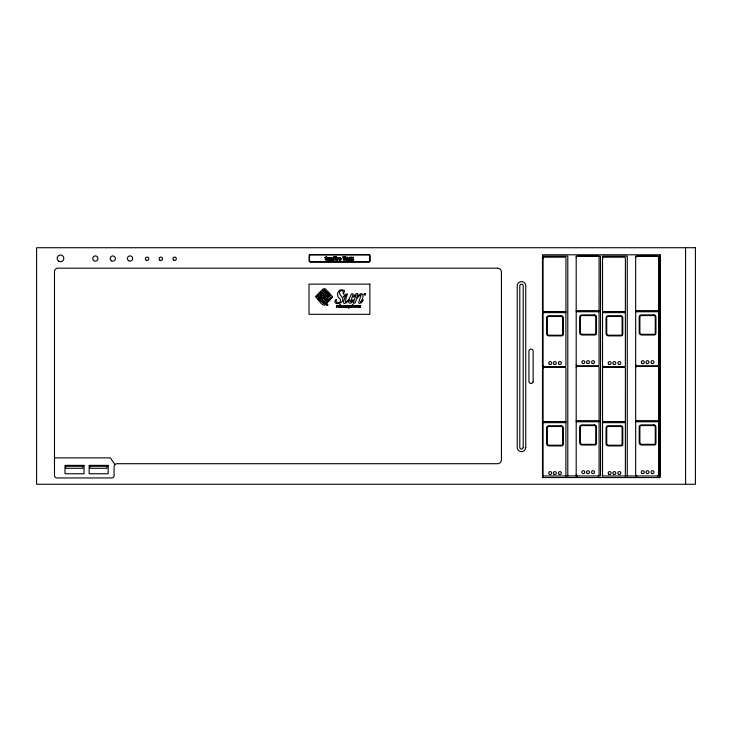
<?xml version="1.0" encoding="UTF-8"?>
<svg xmlns="http://www.w3.org/2000/svg" width="732" height="732" viewBox="0 0 732 732"><rect width="100%" height="100%" fill="white"/><g stroke="black" fill="none" stroke-linecap="round" stroke-linejoin="round"><path stroke-width="1.1" d="M565.9 476.193L565.937 368.269A1.08 1.08 0 0 0 564.857 367.19L544.379 367.19A1.318 1.318 0 0 0 543.062 368.507M625.375 476.193L625.403 368.269A1.08 1.08 0 0 0 624.323 367.19L603.854 367.19A1.318 1.318 0 0 0 602.537 368.507M349.137 307.037L350.088 305.454C348.011 309.773 348.688 309.005 348.158 305.454L349.127 307.037M321.897 290.192L320.964 291.126L324.194 294.603L320.708 291.391L319.774 292.315C321 293.395 323.91 298.098 325.612 294.987A1.537 1.537 0 0 0 325.392 293.706L321.915 290.192M327.122 304.722C326.856 305.253 327.003 303.387 327.662 305.134L326.838 305.189C326.847 302.993 328.137 305.747 327.158 304.823M364.701 294.246L365.085 294.657L364.627 294.246M598.181 475.974L599.087 475.059L599.087 367.373A1.08 1.08 0 0 0 598.007 366.293L577.539 366.293A1.318 1.318 0 0 0 576.221 367.61M657.647 475.974L658.562 475.059L658.562 367.373A1.08 1.08 0 0 0 657.482 366.293L637.014 366.293A1.318 1.318 0 0 0 635.696 367.61M576.221 310.624L599.087 310.624M635.696 310.624L658.562 310.624M543.062 311.521L565.937 311.521M602.537 311.521L625.403 311.521M576.221 311.75L599.087 311.75M635.696 311.75L658.562 311.75M543.062 312.646L565.937 312.646M602.537 312.646L625.403 312.646M576.221 420.644L599.087 420.644M635.696 420.644L658.562 420.644M543.062 421.531L565.937 421.531M602.537 421.531L625.403 421.531M576.221 421.769L599.087 421.769M635.696 421.769L658.562 421.769M543.062 422.657L565.937 422.657M602.537 422.657L625.403 422.657M54.488 457.866L110.367 457.866L114.933 464.546M685.573 247.727L685.573 484.273M635.669 475.974L635.669 256.145L659.99 256.145L659.99 475.974L602.537 475.974L602.537 256.145L627.269 256.145L627.269 475.974M576.194 475.974L576.194 256.145L600.524 256.145L600.524 475.974L543.062 475.974L543.062 256.145L567.794 256.145L567.794 475.974M602.628 476.111A1.217 1.217 0 0 1 602.537 475.644M635.696 257.6A1.318 1.318 0 0 1 637.014 256.282L657.482 256.282A1.08 1.08 0 0 1 658.562 257.362L658.526 365.286L657.647 365.963L636.913 365.963A1.217 1.217 0 0 1 635.696 364.737M602.537 258.488A1.318 1.318 0 0 1 603.854 257.17L624.323 257.17A1.08 1.08 0 0 1 625.403 258.25L625.375 366.174L624.488 366.851L603.754 366.851A1.217 1.217 0 0 1 602.537 365.634M577.447 475.974A1.217 1.217 0 0 1 576.221 474.757M543.162 476.111A1.217 1.217 0 0 1 543.062 475.644M576.221 257.6A1.318 1.318 0 0 1 577.539 256.282L598.007 256.282A1.08 1.08 0 0 1 599.087 257.362L599.06 365.286L598.181 365.963L577.447 365.963A1.217 1.217 0 0 1 576.221 364.737M543.062 258.488A1.318 1.318 0 0 1 544.379 257.17L564.857 257.17A1.08 1.08 0 0 1 565.937 258.25L565.9 366.174L565.022 366.851L544.288 366.851A1.217 1.217 0 0 1 543.062 365.634M636.913 475.974A1.217 1.217 0 0 1 635.696 474.757M327.689 257.609L327.863 260.135L329.912 260.363L329.912 257.609L329.208 257.609L328.723 259.833L328.394 257.609L327.689 257.609M332.072 259.942L332.776 260.363L332.603 257.829L330.553 257.609L330.553 260.363L331.257 260.363L331.486 258.176L332.072 259.942M341.066 258.735L341.057 259.137C338.706 258.25 339.438 260.464 340.966 259.704L341.048 260.107C337.113 262.166 339.474 254.791 341.066 258.735M336.747 305.454L339.09 305.509L339.337 307.522L338.623 305.72L338.047 307.522L337.333 305.72L336.381 307.522L336.747 305.454M356.274 305.454L358.616 305.509L358.863 307.522L358.158 305.72L357.573 307.522L356.868 305.72L355.908 307.522L356.274 305.454M336.144 299.626C334.771 304.613 342.347 303.258 340.243 299.104C334.716 295.682 338.294 287.209 344.406 290.558L344.507 290.933C342.1 299.214 344.79 289.103 341.021 290.586C337.04 292.031 341.021 295.728 342.375 297.631C345.687 304.603 330.525 305.619 336.144 299.626M343.308 305.454C344.104 305.592 343.418 305.5 343.317 307.522L343.308 305.454M351.543 257.225L351.433 259.284L352.897 259.814L351.278 260.72A2.342 2.342 0 0 0 352.339 260.985L353.117 260.802A1.052 1.052 0 0 0 353.583 260.272C354.471 258.533 351.708 258.972 352.129 257.874L353.4 257.874L353.4 257.225L351.543 257.225M345.788 306.47C344.589 309.023 344.516 303.972 345.788 306.47M355.368 306.287C354.114 310.24 352.394 302.966 355.368 306.287M309.535 255.569L309.535 260.711A0.979 0.979 0 0 0 310.514 261.69L369.02 261.681L369.651 261.059L369.651 255.916A0.942 0.942 0 0 0 368.708 254.974L310.212 254.974L309.554 255.477M340.966 306.315L341.35 307.44L342.42 307.129A1.125 1.125 0 0 1 341.78 307.22C340.902 305.894 343.152 304.475 340.966 306.315M344.25 306.287L344.488 307.303L345.385 307.541A0.942 0.942 0 0 0 345.897 307.239L346.026 305.793L345.019 305.436A0.952 0.952 0 0 0 344.388 305.894L344.25 306.287M324.926 257.481L326.399 259.403L325.026 259.64C330.663 262.349 323.379 256.337 327.067 256.969A1.482 1.482 0 0 0 326.362 256.639L324.926 257.481M347.782 305.454C346.209 305.427 349.045 308.364 346.602 307.175C348.825 307.586 344.882 305.107 347.782 305.454M351.552 305.454C349.988 305.427 352.815 308.364 350.381 307.175C352.604 307.586 348.652 305.107 351.552 305.454M360.656 305.454C358.653 305.573 362.386 307.724 359.449 307.504C361.672 307.449 357.847 305.345 360.656 305.454M355.908 295.179L353.217 303.158L355.002 303.158L356.255 299.873A14.558 14.558 0 0 1 358.753 296.231L361.151 294.767L358.689 302.417A0.961 0.961 0 0 0 359.137 303.277C362.294 304.283 365.561 295.801 360.757 301.987C365.497 295.133 362.001 289.625 356.85 297.796C361.416 286.148 347.425 302.398 355.908 295.179M350.793 301.127C350.427 304.045 353.977 297.43 352.998 300.559C351.763 304.421 346.73 304.064 349.521 299.544L346.145 302.92L344.525 303.533L343.628 303.057L343.656 301.191L345.806 295.088L343.354 297.064L345.065 294.566L347.462 293.807C342.576 307.522 348.139 302.252 351.47 293.889L353.236 293.889L350.793 301.127M336.391 256.795L335.613 256.795L336.391 256.795M338.523 257.6L337.699 258.606L337.699 260.363L336.995 260.363L336.995 257.609L337.626 258.094L338.523 257.6M322.666 298.757L322.858 300.074L326.362 303.606L327.314 302.664L324.185 299.123L327.57 302.398L328.503 301.465L324.578 297.768L322.666 298.757M325.548 303.872C324.468 307.568 320.589 302.911 319.655 301.584L320.589 300.651L324.066 303.872L320.863 300.376L321.796 299.443L325.548 303.872M323.324 296.927L319.573 301.255L318.63 300.321L321.778 296.789L318.365 300.074L317.432 299.123L321.824 295.371A1.4 1.4 0 0 1 322.922 295.865L323.324 296.927M332.575 297.046L328.824 301.374L327.89 300.44L331.166 297.064L327.616 300.175L326.682 299.242C327.552 297.732 331.715 293.221 332.575 297.046M339.511 258.396C340.554 259.833 340.453 257.17 339.511 258.396M324.999 296.478L325.319 297.897A1.437 1.437 0 0 0 326.463 298.427L330.846 294.667L329.912 293.724L326.417 296.954L329.638 293.468L328.705 292.535L324.999 296.478M315.748 296.359L316.38 298.08L318.008 298.098L321.568 294.548L320.653 293.614L317.157 296.835L320.387 293.349L319.454 292.416L315.748 296.359M365.36 294.246C364.692 296.085 363.438 293.111 365.167 293.825L365.36 294.246M340.005 304.704L340.462 304.887L340.005 304.704M344.909 256.667L344.186 259.613L343.464 256.667L342.622 256.667L343.665 260.363L344.607 260.363L345.65 256.667L344.909 256.667M354.068 305.994L354.983 306.214L354.068 305.994M365.46 294.328L364.765 294.978L364.069 294.227L364.783 293.569L365.46 294.328M326.655 304.311L326.792 305.299L327.79 305.18L327.662 304.183L326.655 304.311M324.185 289.927L327.414 293.413L326.463 294.346L322.711 289.964A1.437 1.437 0 0 1 323.233 288.829L325.026 288.673L328.622 292.205L327.671 293.139L324.185 289.927M345.971 259.009L345.696 260.235L347.169 260.235L347.169 260.931L347.956 260.931L347.956 260.235L349.905 260.235L349.905 260.931L350.692 260.931L351.086 260.235L350.692 257.225L349.676 257.225L348.441 260.235L347.956 257.225L346.941 257.225L345.971 259.009M346.721 258.707L346.327 259.567L347.169 259.567L347.169 257.865L346.721 258.707M349.457 258.707L349.063 259.567L349.905 259.567L349.905 257.865L349.457 258.707M352.705 304.677L351.9 305.454L352.33 305.738C352.238 308.3 353.538 307.806 352.705 305.738L353.282 305.738L352.705 304.677M695.4 247.727L36.6 247.727L36.6 484.273L695.4 484.273L695.4 247.727M368.708 254.535L310.212 254.535A1.116 1.116 0 0 0 309.096 255.66L309.096 260.711A1.418 1.418 0 0 0 310.514 262.12L368.928 262.12A1.162 1.162 0 0 0 370.09 260.958L370.09 255.916A1.382 1.382 0 0 0 368.708 254.535M660.136 254.791L542.476 254.791L542.476 477.557L660.136 477.557L660.136 254.791M335.293 256.667L333.472 256.667L333.472 260.363L334.213 260.363L334.213 258.872L335.146 258.872L335.146 258.277L334.213 258.277L334.213 257.28L335.293 257.28L335.293 256.667M336.354 257.609L335.659 257.609L335.659 260.363L336.354 260.363L336.354 257.609M497.486 268.177L57.91 268.177A3.422 3.422 0 0 0 54.488 271.599L54.488 475.425A2.525 2.525 0 0 0 57.005 477.95L111.831 477.95A2.26 2.26 0 0 0 114.091 475.69L114.091 466.577A2.873 2.873 0 0 1 116.964 463.704L497.55 463.704A3.88 3.88 0 0 0 501.429 459.833L501.429 272.121A3.944 3.944 0 0 0 497.486 268.177M369.852 284.135L309.014 284.135L309.014 314.33L369.852 314.33L369.852 284.135M340.426 305.454L340.051 307.522L340.426 305.454M594.411 314.888L581.958 314.888A2.214 2.214 0 0 0 579.744 317.102L579.744 332.557A2.443 2.443 0 0 0 582.187 335L594.75 335A1.72 1.72 0 0 0 596.47 333.28L596.47 316.947A2.059 2.059 0 0 0 594.411 314.888M653.877 314.888L641.424 314.888A2.214 2.214 0 0 0 639.21 317.102L639.21 332.557A2.443 2.443 0 0 0 641.662 335L654.216 335A1.72 1.72 0 0 0 655.945 333.28L655.945 316.947A2.059 2.059 0 0 0 653.877 314.888M594.411 315.565L581.958 315.565A1.528 1.528 0 0 0 580.43 317.102L580.43 332.557A1.766 1.766 0 0 0 582.187 334.323L594.75 334.323A1.043 1.043 0 0 0 595.784 333.28L595.784 316.947A1.382 1.382 0 0 0 594.411 315.565M653.877 315.565L641.424 315.565A1.528 1.528 0 0 0 639.896 317.102L639.896 332.557A1.766 1.766 0 0 0 641.662 334.323L654.216 334.323A1.043 1.043 0 0 0 655.259 333.28L655.259 316.947A1.382 1.382 0 0 0 653.877 315.565M561.252 315.776L548.799 315.776A2.214 2.214 0 0 0 546.584 317.99L546.584 333.444A2.443 2.443 0 0 0 549.037 335.897L561.59 335.897A1.72 1.72 0 0 0 563.311 334.167L563.311 317.844A2.059 2.059 0 0 0 561.252 315.776M620.718 315.776L608.265 315.776A2.214 2.214 0 0 0 606.059 317.99L606.059 333.444A2.443 2.443 0 0 0 608.502 335.897L621.056 335.897A1.72 1.72 0 0 0 622.786 334.167L622.786 317.844A2.059 2.059 0 0 0 620.718 315.776M561.252 316.462L548.799 316.462A1.528 1.528 0 0 0 547.271 317.99L547.271 333.444A1.766 1.766 0 0 0 549.037 335.21L561.59 335.21A1.043 1.043 0 0 0 562.634 334.167L562.634 317.844A1.382 1.382 0 0 0 561.252 316.462M620.718 316.462L608.265 316.462A1.528 1.528 0 0 0 606.737 317.99L606.737 333.444A1.766 1.766 0 0 0 608.502 335.21L621.056 335.21A1.043 1.043 0 0 0 622.099 334.167L622.099 317.844A1.382 1.382 0 0 0 620.718 316.462M594.411 424.899L581.958 424.899A2.214 2.214 0 0 0 579.744 427.113L579.744 442.567A2.443 2.443 0 0 0 582.187 445.019L594.75 445.019A1.72 1.72 0 0 0 596.47 443.29L596.47 426.966A2.059 2.059 0 0 0 594.411 424.899M653.877 424.899L641.424 424.899A2.214 2.214 0 0 0 639.21 427.113L639.21 442.567A2.443 2.443 0 0 0 641.662 445.019L654.216 445.019A1.72 1.72 0 0 0 655.945 443.29L655.945 426.966A2.059 2.059 0 0 0 653.877 424.899M594.411 425.585L581.958 425.585A1.528 1.528 0 0 0 580.43 427.113L580.43 442.567A1.766 1.766 0 0 0 582.187 444.333L594.75 444.333A1.043 1.043 0 0 0 595.784 443.29L595.784 426.966A1.382 1.382 0 0 0 594.411 425.585M653.877 425.585L641.424 425.585A1.528 1.528 0 0 0 639.896 427.113L639.896 442.567A1.766 1.766 0 0 0 641.662 444.333L654.216 444.333A1.043 1.043 0 0 0 655.259 443.29L655.259 426.966A1.382 1.382 0 0 0 653.877 425.585M561.252 425.795L548.799 425.795A2.214 2.214 0 0 0 546.584 428.01L546.584 443.464A2.443 2.443 0 0 0 549.037 445.907L561.59 445.907A1.72 1.72 0 0 0 563.311 444.187L563.311 427.854A2.059 2.059 0 0 0 561.252 425.795M620.718 425.795L608.265 425.795A2.214 2.214 0 0 0 606.059 428.01L606.059 443.464A2.443 2.443 0 0 0 608.502 445.907L621.056 445.907A1.72 1.72 0 0 0 622.786 444.187L622.786 427.854A2.059 2.059 0 0 0 620.718 425.795M561.252 426.482L548.799 426.482A1.528 1.528 0 0 0 547.271 428.01L547.271 443.464A1.766 1.766 0 0 0 549.037 445.23L561.59 445.23A1.043 1.043 0 0 0 562.634 444.187L562.634 427.854A1.382 1.382 0 0 0 561.252 426.482M620.718 426.482L608.265 426.482A1.528 1.528 0 0 0 606.737 428.01L606.737 443.464A1.766 1.766 0 0 0 608.502 445.23L621.056 445.23A1.043 1.043 0 0 0 622.099 444.187L622.099 427.854A1.382 1.382 0 0 0 620.718 426.482M84.034 465.378L64.992 465.378L64.992 473.741L84.034 473.741L84.034 465.378M108.19 465.378L89.148 465.378L89.148 473.741L108.19 473.741L108.19 465.378M82.771 466.284L65.743 466.284L65.743 468.297L82.771 468.297L82.771 466.284M106.918 466.284L89.89 466.284L89.89 468.297L106.918 468.297L106.918 466.284M533.134 381.958L533.134 351.168A2.086 2.086 0 0 0 531.048 349.082A2.086 2.086 0 0 0 528.952 351.168L528.952 381.958A2.187 2.187 0 0 0 533.134 381.958M525.75 447.417L525.75 285.864A4.255 4.255 0 0 0 521.495 281.6A4.255 4.255 0 0 0 517.231 285.864L517.231 447.417A4.255 4.255 0 0 0 521.495 451.671A4.255 4.255 0 0 0 525.75 447.417M523.188 447.417L523.188 285.864A1.702 1.702 0 0 0 521.495 284.162A1.702 1.702 0 0 0 519.793 285.864L519.793 447.417A1.702 1.702 0 0 0 521.495 449.109A1.702 1.702 0 0 0 523.188 447.417M173.777 260.263A1.711 1.711 0 0 0 176.348 258.78A1.711 1.711 0 0 0 173.777 257.298A1.711 1.711 0 0 0 173.777 260.263M146.226 260.263A1.711 1.711 0 0 0 148.788 258.78A1.711 1.711 0 0 0 146.226 257.298A1.711 1.711 0 0 0 146.226 260.263M58.825 261.242A3.34 3.34 0 0 0 63.84 258.35A3.34 3.34 0 0 0 58.825 255.459A3.34 3.34 0 0 0 58.825 261.242M618.622 474.327A1.482 1.482 0 0 0 620.846 473.046A1.482 1.482 0 0 0 618.622 471.765A1.482 1.482 0 0 0 618.622 474.327M613.59 474.354A1.482 1.482 0 0 0 615.813 473.073A1.482 1.482 0 0 0 613.59 471.792A1.482 1.482 0 0 0 613.59 474.354M608.914 474.354A1.482 1.482 0 0 0 611.138 473.064A1.482 1.482 0 0 0 608.914 471.783A1.482 1.482 0 0 0 608.914 474.354M159.997 260.263A1.711 1.711 0 0 0 162.568 258.78A1.711 1.711 0 0 0 159.997 257.298A1.711 1.711 0 0 0 159.997 260.263M651.782 363.42A1.482 1.482 0 0 0 654.005 362.139A1.482 1.482 0 0 0 651.782 360.858A1.482 1.482 0 0 0 651.782 363.42M646.74 363.447A1.482 1.482 0 0 0 648.964 362.166A1.482 1.482 0 0 0 646.74 360.885A1.482 1.482 0 0 0 646.74 363.447M642.074 363.438A1.482 1.482 0 0 0 644.297 362.157A1.482 1.482 0 0 0 642.074 360.876A1.482 1.482 0 0 0 642.074 363.438M128.74 260.784A2.635 2.635 0 0 0 132.684 258.497A2.635 2.635 0 0 0 128.74 256.218A2.635 2.635 0 0 0 128.74 260.784M618.622 364.316A1.482 1.482 0 0 0 620.846 363.035A1.482 1.482 0 0 0 618.622 361.745A1.482 1.482 0 0 0 618.622 364.316M613.59 364.344A1.482 1.482 0 0 0 615.813 363.054A1.482 1.482 0 0 0 613.59 361.773A1.482 1.482 0 0 0 613.59 364.344M608.914 364.335A1.482 1.482 0 0 0 611.138 363.054A1.482 1.482 0 0 0 608.914 361.764A1.482 1.482 0 0 0 608.914 364.335M592.316 473.439A1.482 1.482 0 0 0 594.54 472.158A1.482 1.482 0 0 0 592.316 470.868A1.482 1.482 0 0 0 592.316 473.439M587.274 473.467A1.482 1.482 0 0 0 589.498 472.177A1.482 1.482 0 0 0 587.274 470.896A1.482 1.482 0 0 0 587.274 473.467M582.608 473.458A1.482 1.482 0 0 0 584.831 472.177A1.482 1.482 0 0 0 582.608 470.886A1.482 1.482 0 0 0 582.608 473.458M559.157 474.327A1.482 1.482 0 0 0 561.38 473.046A1.482 1.482 0 0 0 559.157 471.765A1.482 1.482 0 0 0 559.157 474.327M554.115 474.354A1.482 1.482 0 0 0 556.338 473.073A1.482 1.482 0 0 0 554.115 471.792A1.482 1.482 0 0 0 554.115 474.354M549.448 474.354A1.482 1.482 0 0 0 551.672 473.064A1.482 1.482 0 0 0 549.448 471.783A1.482 1.482 0 0 0 549.448 474.354M592.316 363.42A1.482 1.482 0 0 0 594.54 362.139A1.482 1.482 0 0 0 592.316 360.858A1.482 1.482 0 0 0 592.316 363.42M587.274 363.447A1.482 1.482 0 0 0 589.498 362.166A1.482 1.482 0 0 0 587.274 360.885A1.482 1.482 0 0 0 587.274 363.447M582.608 363.438A1.482 1.482 0 0 0 584.831 362.157A1.482 1.482 0 0 0 582.608 360.876A1.482 1.482 0 0 0 582.608 363.438M559.157 364.316A1.482 1.482 0 0 0 561.38 363.035A1.482 1.482 0 0 0 559.157 361.745A1.482 1.482 0 0 0 559.157 364.316M554.115 364.344A1.482 1.482 0 0 0 556.338 363.054A1.482 1.482 0 0 0 554.115 361.773A1.482 1.482 0 0 0 554.115 364.344M549.448 364.335A1.482 1.482 0 0 0 551.672 363.054A1.482 1.482 0 0 0 549.448 361.764A1.482 1.482 0 0 0 549.448 364.335M651.782 473.439A1.482 1.482 0 0 0 654.005 472.158A1.482 1.482 0 0 0 651.782 470.868A1.482 1.482 0 0 0 651.782 473.439M646.74 473.467A1.482 1.482 0 0 0 648.964 472.177A1.482 1.482 0 0 0 646.74 470.896A1.482 1.482 0 0 0 646.74 473.467M642.074 473.458A1.482 1.482 0 0 0 644.297 472.177A1.482 1.482 0 0 0 642.074 470.886A1.482 1.482 0 0 0 642.074 473.458M111.465 260.848A2.635 2.635 0 0 0 115.409 258.57A2.635 2.635 0 0 0 111.465 256.292A2.635 2.635 0 0 0 111.465 260.848M93.513 260.391A2.635 2.635 0 0 0 97.914 259.21A2.635 2.635 0 0 0 94.693 255.99A2.635 2.635 0 0 0 93.513 260.391"/></g></svg>
